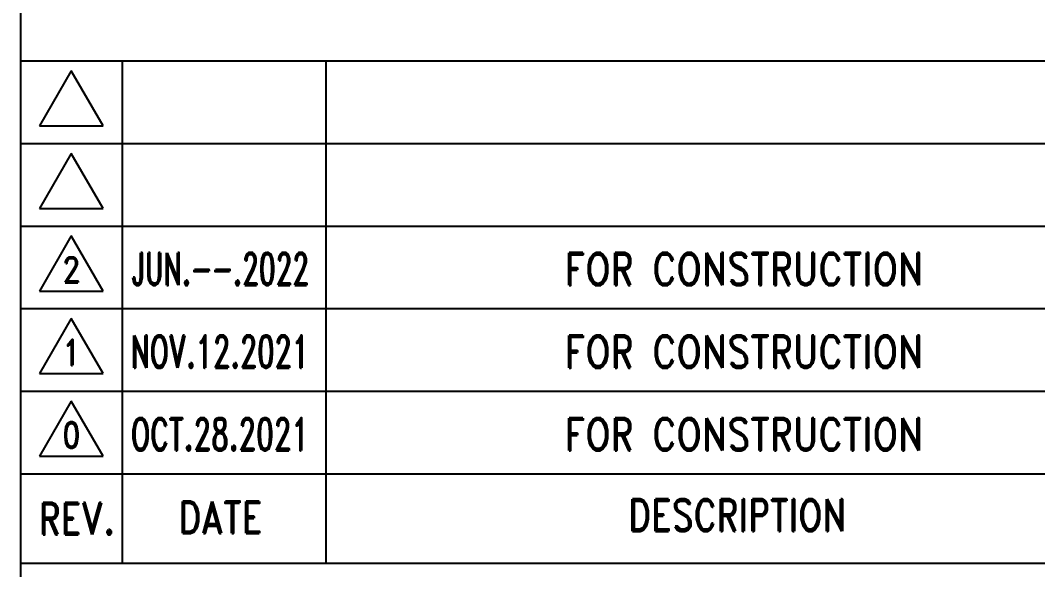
# Model space of a CAD drawing. Header units: millimetres. Extents: x 0 to 153097, y 17753 to 125268.
# Drawn here: x 57971 to 64754, y 84911 to 88577 of the extents above; entities that cross this region are included whole.
import ezdxf
from ezdxf.enums import TextEntityAlignment as Align

# ---------------------------------------------------------------- set-up
doc = ezdxf.new("R2010")
doc.units = ezdxf.units.MM
doc.header["$LTSCALE"] = 50
doc.layers.add('1', color=7, linetype='Continuous')
doc.layers.add('TAN-TIT', color=30, linetype='Continuous')
doc.styles.add('KIM3', font='ROMAND.shx', dxfattribs={"width": 1.25, "height": 3})
doc.styles.add('RD20', font='ROMAND.SHX', dxfattribs={"width": 0.8, "height": 2})
doc.styles.add('RD6', font='ROMAND.shx', dxfattribs={"width": 0.83, "height": 6})

# ---------------------------------------------------------------- blocks, each defined once
blk = doc.blocks.new('BORDER')
at = {"layer": 'TAN-TIT'}
for p, q in [((232823, 44987), (193237, 44987)), ((193237, 44987), (193237, 3520)), ((194369, 44772), (193663, 43548)), ((195076, 43548), (194369, 44772)), ((195499, 44987), (195499, 33818)), ((200023, 44987), (200023, 33818)), ((193663, 43548), (195076, 43548)), ((232823, 43149), (193237, 43149)), ((194369, 42934), (193663, 41710)), ((195076, 41710), (194369, 42934)), ((193663, 41710), (195076, 41710)), ((232823, 41311), (193237, 41311)), ((194369, 41097), (193663, 39872)), ((195076, 39872), (194369, 41097)), ((193663, 39872), (195076, 39872)), ((232823, 39473), (193237, 39473)), ((194369, 39259), (193663, 38034)), ((195076, 38034), (194369, 39259)), ((193663, 38034), (195076, 38034)), ((232823, 37635), (193237, 37635)), ((194369, 37421), (193663, 36196)), ((195076, 36196), (194369, 37421)), ((193663, 36196), (195076, 36196)), ((232823, 35797), (193237, 35797)), ((193237, 33818), (232823, 33818))]:
    blk.add_line(p, q, dxfattribs=at)
at = {"layer": 'TAN-TIT', "style": 'RD6', "width": 0.8}
for s, p in [('REV.', (194497, 34456)), ('DATE', (197685, 34484)), ('DESCRIPTION', (209171, 34534))]:
    blk.add_text(s, height=706.9, dxfattribs=at).set_placement(p, align=Align.CENTER)

msp = doc.modelspace()

# ---------------------------------------------------------------- linework, layer by layer
at = {"layer": 'TAN-TIT'}
msp.add_line((57971.17, 114960.63), (57971.17, 88304.51), dxfattribs=at)

# ---------------------------------------------------------------- block references
at = {"layer": '1', "xscale": 0.3, "yscale": 0.3, "zscale": 0.3}
msp.add_blockref('BORDER', (0, 74808.42), dxfattribs=at)

# ---------------------------------------------------------------- texts
at = {"style": 'KIM3'}
for s, width, p, p2 in [('JUN.--.2022', 0.549752, (58707.62, 86809.14), (59896.79, 86809.14)), ('NOV.12.2021', 0.58603, (58707.62, 86257.76), (59896.79, 86257.76)), ('OCT.28.2021', 0.598176, (58707.62, 85706.38), (59896.79, 85706.38))]:
    msp.add_text(s, height=216.3103, dxfattribs=dict(at, width=width)).set_placement(p, p2, align=Align.FIT)
at = {"width": 0.83}
for s, height, style, p in [('FOR CONSTRUCTION', 216.3103, 'KIM3', (62795.69, 86808.72)), ('2', 169.66, 'RD20', (58311.75, 86827.36)), ('1', 169.66, 'RD20', (58311.75, 86275.98)), ('FOR CONSTRUCTION', 216.3103, 'KIM3', (62795.69, 86257.34)), ('0', 169.66, 'RD20', (58311.75, 85724.6)), ('FOR CONSTRUCTION', 216.3103, 'KIM3', (62795.69, 85705.97))]:
    msp.add_text(s, height=height, dxfattribs=dict(at, style=style)).set_placement(p, align=Align.CENTER)

doc.saveas('drawing.dxf')
